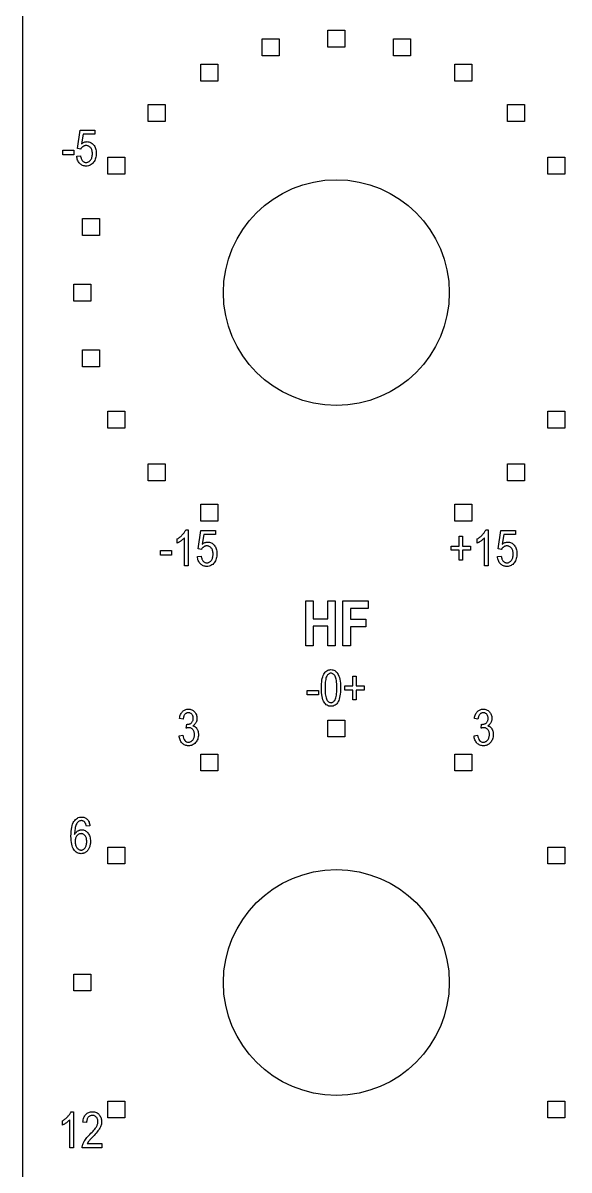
# Model space of a CAD drawing. Header units: millimetres. Extents: x 0 to 40, y 0 to 514.
# Drawn here: x 0 to 17.41, y 421.02 to 457.6 of the extents above; entities that cross this region are included whole.
import ezdxf

# ---------------------------------------------------------------- set-up
doc = ezdxf.new("R2010")
doc.units = ezdxf.units.MM
for name, color, linetype in [('CUT', 1, 'CONTINUOUS'), ('LEGEND', 2, 'CONTINUOUS'), ('OUTLINE', 7, 'CONTINUOUS')]:
    doc.layers.add(name, color=color, linetype=linetype)

msp = doc.modelspace()

# ---------------------------------------------------------------- linework, layer by layer
at = {"layer": 'CUT'}
for centre in [(9.99, 449), (9.99, 427)]:
    msp.add_circle(centre, 3.6, dxfattribs=at)
at = {"layer": 'LEGEND'}
for points in [[(9.72, 457.37), (10.26, 457.37), (10.26, 456.83), (9.72, 456.83)], [(7.6236, 457.094), (8.1636, 457.094), (8.1636, 456.554), (7.6236, 456.554)], [(11.8164, 457.094), (12.3564, 457.094), (12.3564, 456.554), (11.8164, 456.554)], [(5.67, 456.2848), (6.21, 456.2848), (6.21, 455.7448), (5.67, 455.7448)], [(13.77, 456.2848), (14.31, 456.2848), (14.31, 455.7448), (13.77, 455.7448)], [(3.9924, 454.9976), (4.5324, 454.9976), (4.5324, 454.4576), (3.9924, 454.4576)], [(15.4476, 454.9976), (15.9876, 454.9976), (15.9876, 454.4576), (15.4476, 454.4576)], [(1.7139, 453.355), (1.835, 453.3675), (1.839, 453.341), (1.8442, 453.3163), (1.8505, 453.2933), (1.8579, 453.2721), (1.8664, 453.2526), (1.876, 453.2348), (1.8868, 453.2188), (1.8986, 453.2046), (1.9113, 453.192), (1.9244, 453.1812), (1.9381, 453.172), (1.9522, 453.1644), (1.9669, 453.1586), (1.9821, 453.1544), (1.9977, 453.1519), (2.0139, 453.1511), (2.034, 453.1522), (2.0535, 453.1558), (2.0722, 453.1617), (2.0902, 453.1699), (2.1076, 453.1805), (2.1242, 453.1935), (2.1401, 453.2088), (2.1553, 453.2265), (2.1692, 453.2462), (2.1812, 453.2676), (2.1915, 453.2907), (2.1998, 453.3156), (2.2063, 453.3422), (2.2109, 453.3705), (2.2137, 453.4006), (2.2146, 453.4323), (2.2137, 453.4621), (2.2111, 453.4902), (2.2066, 453.5166), (2.2003, 453.5412), (2.1922, 453.5641), (2.1823, 453.5853), (2.1707, 453.6048), (2.1572, 453.6225), (2.1424, 453.6384), (2.1267, 453.6521), (2.11, 453.6637), (2.0925, 453.6732), (2.074, 453.6806), (2.0546, 453.6859), (2.0343, 453.6891), (2.0131, 453.6901), (2.0001, 453.6897), (1.9873, 453.6883), (1.9748, 453.686), (1.9624, 453.6828), (1.9502, 453.6787), (1.9383, 453.6736), (1.9266, 453.6677), (1.915, 453.6608), (1.9039, 453.6531), (1.8934, 453.6447), (1.8834, 453.6356), (1.8741, 453.6258), (1.8654, 453.6152), (1.8572, 453.6039), (1.8497, 453.5919), (1.8428, 453.5792), (1.7342, 453.5964), (1.8256, 454.1847), (2.292, 454.1847), (2.292, 454.0503), (1.9178, 454.0503), (1.867, 453.7425), (1.888, 453.7593), (1.9094, 453.7739), (1.9311, 453.7863), (1.9531, 453.7964), (1.9754, 453.8042), (1.9981, 453.8099), (2.0211, 453.8132), (2.0443, 453.8143), (2.0733, 453.8128), (2.1014, 453.8081), (2.1285, 453.8002), (2.1546, 453.7892), (2.1797, 453.7751), (2.2039, 453.7579), (2.2272, 453.7375), (2.2494, 453.714), (2.2698, 453.6878), (2.2875, 453.6594), (2.3025, 453.6288), (2.3147, 453.5961), (2.3243, 453.5612), (2.3311, 453.524), (2.3352, 453.4847), (2.3365, 453.4433), (2.3352, 453.402), (2.3311, 453.3623), (2.3243, 453.324), (2.3147, 453.2873), (2.3025, 453.2521), (2.2875, 453.2183), (2.2698, 453.1861), (2.2494, 453.1554), (2.2267, 453.1273), (2.2021, 453.1029), (2.1757, 453.0823), (2.1474, 453.0654), (2.1172, 453.0523), (2.0851, 453.0429), (2.0512, 453.0373), (2.0154, 453.0354), (1.9855, 453.0368), (1.9569, 453.0407), (1.9293, 453.0474), (1.903, 453.0566), (1.8779, 453.0686), (1.8539, 453.0831), (1.8312, 453.1003), (1.8096, 453.1202), (1.7897, 453.1424), (1.7721, 453.1667), (1.7567, 453.193), (1.7436, 453.2213), (1.7328, 453.2516), (1.7242, 453.284), (1.7179, 453.3185), (1.7139, 453.355)], [(1.2662, 453.3987), (1.2662, 453.5401), (1.6201, 453.5401), (1.6201, 453.3987)], [(2.7052, 453.32), (3.2452, 453.32), (3.2452, 452.78), (2.7052, 452.78)], [(16.7348, 453.32), (17.2748, 453.32), (17.2748, 452.78), (16.7348, 452.78)], [(1.896, 451.3664), (2.436, 451.3664), (2.436, 450.8264), (1.896, 450.8264)], [(1.62, 449.27), (2.16, 449.27), (2.16, 448.73), (1.62, 448.73)], [(1.896, 447.1736), (2.436, 447.1736), (2.436, 446.6336), (1.896, 446.6336)], [(2.7052, 445.22), (3.2452, 445.22), (3.2452, 444.68), (2.7052, 444.68)], [(16.7348, 445.22), (17.2748, 445.22), (17.2748, 444.68), (16.7348, 444.68)], [(3.9924, 443.5424), (4.5324, 443.5424), (4.5324, 443.0024), (3.9924, 443.0024)], [(15.4476, 443.5424), (15.9876, 443.5424), (15.9876, 443.0024), (15.4476, 443.0024)], [(5.67, 442.2552), (6.21, 442.2552), (6.21, 441.7152), (5.67, 441.7152)], [(13.77, 442.2552), (14.31, 442.2552), (14.31, 441.7152), (13.77, 441.7152)], [(5.2654, 440.2867), (5.1498, 440.2867), (5.1498, 441.1828), (5.1394, 441.171), (5.1281, 441.1592), (5.116, 441.1474), (5.1031, 441.1354), (5.0893, 441.1234), (5.0746, 441.1114), (5.0591, 441.0993), (5.0427, 441.0871), (5.0261, 441.0753), (5.0098, 441.0642), (4.9939, 441.0538), (4.9783, 441.0442), (4.963, 441.0354), (4.9481, 441.0273), (4.9335, 441.0199), (4.9193, 441.0133), (4.9193, 441.1492), (4.9428, 441.1633), (4.9656, 441.1781), (4.9877, 441.1936), (5.009, 441.2099), (5.0297, 441.227), (5.0497, 441.2449), (5.069, 441.2635), (5.0877, 441.2828), (5.1052, 441.3025), (5.1215, 441.322), (5.1363, 441.3414), (5.1499, 441.3607), (5.162, 441.3799), (5.1728, 441.399), (5.1823, 441.4179), (5.1904, 441.4367), (5.2654, 441.4367)], [(5.5607, 440.5867), (5.6818, 440.5992), (5.6859, 440.5727), (5.691, 440.548), (5.6973, 440.525), (5.7047, 440.5038), (5.7133, 440.4843), (5.7229, 440.4666), (5.7336, 440.4506), (5.7455, 440.4363), (5.7581, 440.4238), (5.7713, 440.4129), (5.7849, 440.4037), (5.7991, 440.3962), (5.8137, 440.3903), (5.8289, 440.3861), (5.8445, 440.3836), (5.8607, 440.3828), (5.8809, 440.384), (5.9003, 440.3875), (5.919, 440.3934), (5.9371, 440.4016), (5.9544, 440.4122), (5.971, 440.4252), (5.9869, 440.4405), (6.0021, 440.4582), (6.016, 440.4779), (6.0281, 440.4993), (6.0383, 440.5225), (6.0466, 440.5473), (6.0531, 440.5739), (6.0578, 440.6023), (6.0606, 440.6323), (6.0615, 440.664), (6.0606, 440.6939), (6.0579, 440.7219), (6.0534, 440.7483), (6.0471, 440.7729), (6.0391, 440.7959), (6.0292, 440.8171), (6.0175, 440.8365), (6.0041, 440.8543), (5.9892, 440.8701), (5.9735, 440.8838), (5.9569, 440.8955), (5.9393, 440.905), (5.9208, 440.9124), (5.9015, 440.9176), (5.8811, 440.9208), (5.8599, 440.9219), (5.8469, 440.9214), (5.8342, 440.92), (5.8216, 440.9177), (5.8092, 440.9145), (5.7971, 440.9104), (5.7851, 440.9054), (5.7734, 440.8994), (5.7619, 440.8926), (5.7507, 440.8849), (5.7402, 440.8765), (5.7303, 440.8674), (5.721, 440.8575), (5.7122, 440.8469), (5.7041, 440.8357), (5.6965, 440.8236), (5.6896, 440.8109), (5.581, 440.8281), (5.6724, 441.4164), (6.1388, 441.4164), (6.1388, 441.282), (5.7646, 441.282), (5.7138, 440.9742), (5.7349, 440.9911), (5.7563, 441.0057), (5.778, 441.018), (5.8, 441.0281), (5.8223, 441.036), (5.8449, 441.0416), (5.8679, 441.045), (5.8912, 441.0461), (5.9202, 441.0445), (5.9482, 441.0398), (5.9753, 441.032), (6.0014, 441.021), (6.0266, 441.0069), (6.0508, 440.9896), (6.074, 440.9692), (6.0962, 440.9457), (6.1167, 440.9195), (6.1344, 440.8911), (6.1493, 440.8606), (6.1616, 440.8278), (6.1711, 440.7929), (6.1779, 440.7558), (6.182, 440.7165), (6.1834, 440.675), (6.182, 440.6337), (6.1779, 440.594), (6.1711, 440.5558), (6.1616, 440.519), (6.1493, 440.4838), (6.1344, 440.4501), (6.1167, 440.4178), (6.0962, 440.3871), (6.0735, 440.359), (6.049, 440.3346), (6.0225, 440.314), (5.9942, 440.2972), (5.964, 440.284), (5.932, 440.2747), (5.8981, 440.269), (5.8623, 440.2672), (5.8324, 440.2685), (5.8037, 440.2725), (5.7762, 440.2791), (5.7499, 440.2884), (5.7247, 440.3003), (5.7008, 440.3149), (5.678, 440.3321), (5.6564, 440.3519), (5.6365, 440.3742), (5.6189, 440.3984), (5.6036, 440.4247), (5.5905, 440.453), (5.5797, 440.4834), (5.5711, 440.5158), (5.5648, 440.5502), (5.5607, 440.5867)], [(13.9045, 440.4719), (13.9045, 440.7859), (13.649, 440.7859), (13.649, 440.9172), (13.9045, 440.9172), (13.9045, 441.2289), (14.0138, 441.2289), (14.0138, 440.9172), (14.2693, 440.9172), (14.2693, 440.7859), (14.0138, 440.7859), (14.0138, 440.4719)], [(14.8302, 440.2867), (14.7146, 440.2867), (14.7146, 441.1828), (14.7042, 441.171), (14.693, 441.1592), (14.6809, 441.1474), (14.6679, 441.1354), (14.6541, 441.1234), (14.6395, 441.1114), (14.6239, 441.0993), (14.6076, 441.0871), (14.591, 441.0753), (14.5747, 441.0642), (14.5587, 441.0538), (14.5431, 441.0442), (14.5279, 441.0354), (14.5129, 441.0273), (14.4984, 441.0199), (14.4841, 441.0133), (14.4841, 441.1492), (14.5076, 441.1633), (14.5304, 441.1781), (14.5525, 441.1936), (14.5739, 441.2099), (14.5946, 441.227), (14.6146, 441.2449), (14.6339, 441.2635), (14.6525, 441.2828), (14.6701, 441.3025), (14.6863, 441.322), (14.7012, 441.3414), (14.7147, 441.3607), (14.7269, 441.3799), (14.7377, 441.399), (14.7471, 441.4179), (14.7552, 441.4367), (14.8302, 441.4367)], [(15.1255, 440.5867), (15.2466, 440.5992), (15.2507, 440.5727), (15.2559, 440.548), (15.2622, 440.525), (15.2696, 440.5038), (15.2781, 440.4843), (15.2877, 440.4666), (15.2985, 440.4506), (15.3103, 440.4363), (15.323, 440.4238), (15.3361, 440.4129), (15.3498, 440.4037), (15.3639, 440.3962), (15.3786, 440.3903), (15.3937, 440.3861), (15.4094, 440.3836), (15.4255, 440.3828), (15.4457, 440.384), (15.4651, 440.3875), (15.4839, 440.3934), (15.5019, 440.4016), (15.5192, 440.4122), (15.5358, 440.4252), (15.5518, 440.4405), (15.567, 440.4582), (15.5809, 440.4779), (15.5929, 440.4993), (15.6031, 440.5225), (15.6115, 440.5473), (15.618, 440.5739), (15.6226, 440.6023), (15.6254, 440.6323), (15.6263, 440.664), (15.6254, 440.6939), (15.6227, 440.7219), (15.6183, 440.7483), (15.612, 440.7729), (15.6039, 440.7959), (15.594, 440.8171), (15.5824, 440.8365), (15.5689, 440.8543), (15.5541, 440.8701), (15.5384, 440.8838), (15.5217, 440.8955), (15.5042, 440.905), (15.4857, 440.9124), (15.4663, 440.9176), (15.446, 440.9208), (15.4248, 440.9219), (15.4118, 440.9214), (15.399, 440.92), (15.3864, 440.9177), (15.3741, 440.9145), (15.3619, 440.9104), (15.35, 440.9054), (15.3382, 440.8994), (15.3267, 440.8926), (15.3156, 440.8849), (15.3051, 440.8765), (15.2951, 440.8674), (15.2858, 440.8575), (15.2771, 440.8469), (15.2689, 440.8357), (15.2614, 440.8236), (15.2545, 440.8109), (15.1459, 440.8281), (15.2373, 441.4164), (15.7037, 441.4164), (15.7037, 441.282), (15.3295, 441.282), (15.2787, 440.9742), (15.2997, 440.9911), (15.3211, 441.0057), (15.3428, 441.018), (15.3648, 441.0281), (15.3871, 441.036), (15.4098, 441.0416), (15.4327, 441.045), (15.456, 441.0461), (15.485, 441.0445), (15.5131, 441.0398), (15.5402, 441.032), (15.5663, 441.021), (15.5914, 441.0069), (15.6156, 440.9896), (15.6388, 440.9692), (15.6611, 440.9457), (15.6815, 440.9195), (15.6992, 440.8911), (15.7142, 440.8606), (15.7264, 440.8278), (15.736, 440.7929), (15.7428, 440.7558), (15.7468, 440.7165), (15.7482, 440.675), (15.7468, 440.6337), (15.7428, 440.594), (15.736, 440.5558), (15.7264, 440.519), (15.7142, 440.4838), (15.6992, 440.4501), (15.6815, 440.4178), (15.6611, 440.3871), (15.6384, 440.359), (15.6138, 440.3346), (15.5874, 440.314), (15.559, 440.2972), (15.5289, 440.284), (15.4968, 440.2747), (15.4629, 440.269), (15.4271, 440.2672), (15.3972, 440.2685), (15.3685, 440.2725), (15.341, 440.2791), (15.3147, 440.2884), (15.2896, 440.3003), (15.2656, 440.3149), (15.2428, 440.3321), (15.2212, 440.3519), (15.2014, 440.3742), (15.1838, 440.3984), (15.1684, 440.4247), (15.1553, 440.453), (15.1445, 440.4834), (15.1359, 440.5158), (15.1296, 440.5502), (15.1255, 440.5867)], [(4.3834, 440.6305), (4.3834, 440.7719), (4.7373, 440.7719), (4.7373, 440.6305)], [(9.0173, 437.7342), (9.0173, 439.1658), (9.2537, 439.1658), (9.2537, 438.6023), (9.7185, 438.6023), (9.7185, 439.1658), (9.9558, 439.1658), (9.9558, 437.7342), (9.7185, 437.7342), (9.7185, 438.3602), (9.2537, 438.3602), (9.2537, 437.7342)], [(10.2019, 437.7342), (10.2019, 439.1658), (11.0066, 439.1658), (11.0066, 438.9236), (10.4382, 438.9236), (10.4382, 438.5848), (10.9295, 438.5848), (10.9295, 438.3426), (10.4382, 438.3426), (10.4382, 437.7342)], [(9.5127, 436.3922), (9.5139, 436.4621), (9.5175, 436.5276), (9.5236, 436.5887), (9.5321, 436.6455), (9.543, 436.6979), (9.5564, 436.7459), (9.5722, 436.7896), (9.5904, 436.8289), (9.611, 436.8637), (9.6339, 436.8938), (9.6591, 436.9194), (9.6866, 436.9402), (9.7164, 436.9565), (9.7485, 436.9681), (9.783, 436.975), (9.8197, 436.9773), (9.8524, 436.9755), (9.8833, 436.9698), (9.9124, 436.9604), (9.9398, 436.9473), (9.9654, 436.9303), (9.9892, 436.9097), (10.0112, 436.8852), (10.0314, 436.857), (10.0534, 436.818), (10.0724, 436.7735), (10.0885, 436.7235), (10.1017, 436.6682), (10.112, 436.6073), (10.1193, 436.5411), (10.1237, 436.4693), (10.1252, 436.3922), (10.1239, 436.3227), (10.1203, 436.2574), (10.1143, 436.1965), (10.1058, 436.1399), (10.0949, 436.0877), (10.0817, 436.0397), (10.0659, 435.996), (10.0478, 435.9566), (10.0273, 435.9218), (10.0045, 435.8915), (9.9793, 435.8659), (9.9517, 435.845), (9.9218, 435.8287), (9.8896, 435.8171), (9.855, 435.8101), (9.8181, 435.8078), (9.7853, 435.8099), (9.754, 435.816), (9.7242, 435.8263), (9.696, 435.8406), (9.6692, 435.8591), (9.644, 435.8816), (9.6204, 435.9083), (9.5982, 435.9391), (9.5782, 435.9749), (9.5608, 436.0166), (9.5461, 436.0643), (9.534, 436.118), (9.5247, 436.1776), (9.518, 436.2432), (9.514, 436.3147), (9.5127, 436.3922)], [(9.6306, 436.3922), (9.6315, 436.3253), (9.634, 436.2642), (9.6382, 436.2089), (9.644, 436.1593), (9.6515, 436.1154), (9.6607, 436.0773), (9.6716, 436.045), (9.6841, 436.0184), (9.698, 435.9961), (9.7128, 435.9768), (9.7285, 435.9605), (9.7452, 435.9472), (9.7628, 435.9368), (9.7813, 435.9294), (9.8008, 435.9249), (9.8213, 435.9234), (9.8406, 435.9249), (9.8591, 435.9294), (9.8768, 435.937), (9.8937, 435.9475), (9.9098, 435.961), (9.9251, 435.9775), (9.9396, 435.997), (9.9533, 436.0195), (9.9657, 436.0464), (9.9765, 436.0789), (9.9857, 436.117), (9.9931, 436.1607), (9.9989, 436.2101), (10.0031, 436.2652), (10.0056, 436.3259), (10.0064, 436.3922), (10.0056, 436.4592), (10.0031, 436.5205), (9.9989, 436.5759), (9.993, 436.6256), (9.9855, 436.6695), (9.9763, 436.7076), (9.9654, 436.7399), (9.9529, 436.7664), (9.939, 436.7886), (9.9242, 436.8078), (9.9083, 436.824), (9.8915, 436.8373), (9.8736, 436.8476), (9.8548, 436.855), (9.835, 436.8595), (9.8142, 436.8609), (9.7951, 436.8594), (9.7767, 436.8549), (9.7592, 436.8474), (9.7424, 436.8369), (9.7265, 436.8234), (9.7113, 436.8069), (9.6969, 436.7874), (9.6834, 436.7648), (9.671, 436.738), (9.6603, 436.7055), (9.6512, 436.6674), (9.6438, 436.6236), (9.638, 436.5742), (9.6339, 436.5192), (9.6314, 436.4585), (9.6306, 436.3922)], [(10.5173, 436.0125), (10.5173, 436.3266), (10.2619, 436.3266), (10.2619, 436.4578), (10.5173, 436.4578), (10.5173, 436.7695), (10.6267, 436.7695), (10.6267, 436.4578), (10.8822, 436.4578), (10.8822, 436.3266), (10.6267, 436.3266), (10.6267, 436.0125)], [(9.065, 436.1711), (9.065, 436.3125), (9.4189, 436.3125), (9.4189, 436.1711)], [(4.9783, 434.8703), (5.0939, 434.8891), (5.1046, 434.8363), (5.1188, 434.7906), (5.1364, 434.752), (5.1574, 434.7203), (5.1819, 434.6957), (5.2098, 434.6781), (5.2411, 434.6676), (5.2759, 434.6641), (5.2953, 434.6651), (5.3141, 434.6683), (5.3322, 434.6735), (5.3496, 434.6808), (5.3663, 434.6902), (5.3824, 434.7016), (5.3979, 434.7152), (5.4127, 434.7309), (5.4262, 434.7482), (5.4379, 434.7667), (5.4479, 434.7865), (5.456, 434.8075), (5.4623, 434.8298), (5.4669, 434.8533), (5.4696, 434.878), (5.4705, 434.9039), (5.4696, 434.9283), (5.4671, 434.9515), (5.463, 434.9734), (5.4572, 434.9942), (5.4497, 435.0137), (5.4406, 435.0319), (5.4298, 435.049), (5.4173, 435.0649), (5.4037, 435.0791), (5.3893, 435.0915), (5.3741, 435.102), (5.3582, 435.1106), (5.3415, 435.1172), (5.324, 435.122), (5.3058, 435.1248), (5.2869, 435.1258), (5.2784, 435.1256), (5.2695, 435.1248), (5.2601, 435.1236), (5.2502, 435.1219), (5.2398, 435.1197), (5.2289, 435.117), (5.2175, 435.1138), (5.2056, 435.1102), (5.2189, 435.2336), (5.2369, 435.232), (5.2577, 435.2329), (5.2775, 435.2353), (5.2962, 435.2394), (5.314, 435.2451), (5.3308, 435.2525), (5.3466, 435.2615), (5.3614, 435.2721), (5.3752, 435.2844), (5.3876, 435.298), (5.3984, 435.3128), (5.4075, 435.3286), (5.415, 435.3455), (5.4208, 435.3636), (5.425, 435.3827), (5.4275, 435.4029), (5.4283, 435.4242), (5.4276, 435.4439), (5.4255, 435.4625), (5.422, 435.4801), (5.4171, 435.4968), (5.4109, 435.5125), (5.4032, 435.5271), (5.3942, 435.5408), (5.3838, 435.5535), (5.3723, 435.565), (5.3603, 435.5749), (5.3476, 435.5833), (5.3343, 435.5902), (5.3205, 435.5955), (5.306, 435.5993), (5.2909, 435.6016), (5.2752, 435.6024), (5.2589, 435.6016), (5.2432, 435.5992), (5.2283, 435.5952), (5.2139, 435.5896), (5.2002, 435.5824), (5.1872, 435.5736), (5.1748, 435.5632), (5.163, 435.5512), (5.1521, 435.5376), (5.1423, 435.5223), (5.1334, 435.5054), (5.1256, 435.4868), (5.1189, 435.4666), (5.1132, 435.4448), (5.1085, 435.4213), (5.1048, 435.3961), (4.99, 435.4211), (4.9963, 435.4567), (5.0044, 435.4901), (5.0141, 435.5212), (5.0255, 435.55), (5.0387, 435.5766), (5.0536, 435.601), (5.0702, 435.6231), (5.0884, 435.643), (5.1081, 435.6606), (5.1287, 435.6758), (5.1504, 435.6887), (5.173, 435.6992), (5.1967, 435.7074), (5.2213, 435.7133), (5.2469, 435.7168), (5.2736, 435.718), (5.3016, 435.7167), (5.3285, 435.7127), (5.3543, 435.7061), (5.3791, 435.6969), (5.4027, 435.685), (5.4254, 435.6705), (5.4469, 435.6534), (5.4673, 435.6336), (5.486, 435.6118), (5.5022, 435.5887), (5.5159, 435.5642), (5.5271, 435.5383), (5.5358, 435.511), (5.5421, 435.4824), (5.5458, 435.4525), (5.547, 435.4211), (5.5465, 435.4019), (5.5449, 435.3832), (5.5423, 435.365), (5.5385, 435.3475), (5.5338, 435.3305), (5.5279, 435.314), (5.521, 435.2981), (5.513, 435.2828), (5.5041, 435.2682), (5.4944, 435.2544), (5.4838, 435.2413), (5.4723, 435.2291), (5.46, 435.2177), (5.4469, 435.2071), (5.4329, 435.1973), (5.4181, 435.1883), (5.4319, 435.1841), (5.445, 435.1792), (5.4576, 435.1737), (5.4695, 435.1676), (5.4808, 435.1608), (5.4915, 435.1534), (5.5016, 435.1454), (5.5111, 435.1367), (5.5201, 435.1274), (5.5286, 435.1173), (5.5367, 435.1064), (5.5443, 435.0947), (5.5515, 435.0824), (5.5583, 435.0692), (5.5646, 435.0553), (5.5705, 435.0406), (5.5758, 435.0254), (5.5804, 435.0097), (5.5843, 434.9935), (5.5875, 434.977), (5.5899, 434.96), (5.5917, 434.9425), (5.5928, 434.9246), (5.5931, 434.9063), (5.5917, 434.8677), (5.5873, 434.8309), (5.5801, 434.796), (5.5699, 434.7628), (5.5568, 434.7314), (5.5408, 434.7018), (5.5219, 434.6741), (5.5002, 434.6481), (5.4763, 434.6245), (5.4514, 434.6041), (5.4253, 434.5869), (5.398, 434.5728), (5.3696, 434.5618), (5.34, 434.5539), (5.3093, 434.5492), (5.2775, 434.5477), (5.248, 434.549), (5.2196, 434.5531), (5.1924, 434.56), (5.1664, 434.5695), (5.1415, 434.5818), (5.1177, 434.5969), (5.0951, 434.6147), (5.0736, 434.6352), (5.0538, 434.658), (5.0363, 434.6827), (5.021, 434.7093), (5.008, 434.7377), (4.9972, 434.768), (4.9886, 434.8003), (4.9823, 434.8344), (4.9783, 434.8703)], [(14.3783, 434.8703), (14.4939, 434.8891), (14.5046, 434.8363), (14.5188, 434.7906), (14.5364, 434.752), (14.5574, 434.7203), (14.5819, 434.6957), (14.6098, 434.6781), (14.6411, 434.6676), (14.6759, 434.6641), (14.6953, 434.6651), (14.7141, 434.6683), (14.7322, 434.6735), (14.7496, 434.6808), (14.7663, 434.6902), (14.7824, 434.7016), (14.7979, 434.7152), (14.8127, 434.7309), (14.8262, 434.7482), (14.8379, 434.7667), (14.8479, 434.7865), (14.856, 434.8075), (14.8623, 434.8298), (14.8669, 434.8533), (14.8696, 434.878), (14.8705, 434.9039), (14.8696, 434.9283), (14.8671, 434.9515), (14.863, 434.9734), (14.8572, 434.9942), (14.8497, 435.0137), (14.8406, 435.0319), (14.8298, 435.049), (14.8173, 435.0649), (14.8037, 435.0791), (14.7893, 435.0915), (14.7741, 435.102), (14.7582, 435.1106), (14.7415, 435.1172), (14.724, 435.122), (14.7058, 435.1248), (14.6869, 435.1258), (14.6784, 435.1256), (14.6695, 435.1248), (14.6601, 435.1236), (14.6502, 435.1219), (14.6398, 435.1197), (14.6289, 435.117), (14.6175, 435.1138), (14.6056, 435.1102), (14.6189, 435.2336), (14.6369, 435.232), (14.6577, 435.2329), (14.6775, 435.2353), (14.6962, 435.2394), (14.714, 435.2451), (14.7308, 435.2525), (14.7466, 435.2615), (14.7614, 435.2721), (14.7752, 435.2844), (14.7876, 435.298), (14.7984, 435.3128), (14.8075, 435.3286), (14.815, 435.3455), (14.8208, 435.3636), (14.825, 435.3827), (14.8275, 435.4029), (14.8283, 435.4242), (14.8276, 435.4439), (14.8255, 435.4625), (14.822, 435.4801), (14.8171, 435.4968), (14.8109, 435.5125), (14.8032, 435.5271), (14.7942, 435.5408), (14.7837, 435.5535), (14.7723, 435.565), (14.7603, 435.5749), (14.7476, 435.5833), (14.7343, 435.5902), (14.7205, 435.5955), (14.706, 435.5993), (14.6909, 435.6016), (14.6752, 435.6024), (14.6589, 435.6016), (14.6432, 435.5992), (14.6283, 435.5952), (14.6139, 435.5896), (14.6002, 435.5824), (14.5872, 435.5736), (14.5748, 435.5632), (14.563, 435.5512), (14.5521, 435.5376), (14.5423, 435.5223), (14.5334, 435.5054), (14.5256, 435.4868), (14.5189, 435.4666), (14.5132, 435.4448), (14.5085, 435.4213), (14.5048, 435.3961), (14.39, 435.4211), (14.3963, 435.4567), (14.4044, 435.4901), (14.4141, 435.5212), (14.4255, 435.55), (14.4387, 435.5766), (14.4536, 435.601), (14.4702, 435.6231), (14.4884, 435.643), (14.5081, 435.6606), (14.5287, 435.6758), (14.5504, 435.6887), (14.573, 435.6992), (14.5967, 435.7074), (14.6213, 435.7133), (14.6469, 435.7168), (14.6736, 435.718), (14.7016, 435.7167), (14.7285, 435.7127), (14.7543, 435.7061), (14.7791, 435.6969), (14.8027, 435.685), (14.8254, 435.6705), (14.8469, 435.6534), (14.8673, 435.6336), (14.886, 435.6118), (14.9022, 435.5887), (14.9159, 435.5642), (14.9271, 435.5383), (14.9358, 435.511), (14.9421, 435.4824), (14.9458, 435.4525), (14.947, 435.4211), (14.9465, 435.4019), (14.9449, 435.3832), (14.9423, 435.365), (14.9385, 435.3475), (14.9338, 435.3305), (14.9279, 435.314), (14.921, 435.2981), (14.913, 435.2828), (14.9041, 435.2682), (14.8944, 435.2544), (14.8838, 435.2413), (14.8723, 435.2291), (14.86, 435.2177), (14.8469, 435.2071), (14.8329, 435.1973), (14.8181, 435.1883), (14.8319, 435.1841), (14.845, 435.1792), (14.8576, 435.1737), (14.8695, 435.1676), (14.8808, 435.1608), (14.8915, 435.1534), (14.9016, 435.1454), (14.9111, 435.1367), (14.9201, 435.1274), (14.9286, 435.1173), (14.9367, 435.1064), (14.9443, 435.0947), (14.9515, 435.0824), (14.9583, 435.0692), (14.9646, 435.0553), (14.9705, 435.0406), (14.9758, 435.0254), (14.9804, 435.0097), (14.9843, 434.9935), (14.9875, 434.977), (14.9899, 434.96), (14.9917, 434.9425), (14.9928, 434.9246), (14.9931, 434.9063), (14.9917, 434.8677), (14.9873, 434.8309), (14.9801, 434.796), (14.9699, 434.7628), (14.9568, 434.7314), (14.9408, 434.7018), (14.9219, 434.6741), (14.9002, 434.6481), (14.8763, 434.6245), (14.8514, 434.6041), (14.8253, 434.5869), (14.798, 434.5728), (14.7696, 434.5618), (14.74, 434.5539), (14.7093, 434.5492), (14.6775, 434.5477), (14.648, 434.549), (14.6196, 434.5531), (14.5924, 434.56), (14.5664, 434.5695), (14.5415, 434.5818), (14.5177, 434.5969), (14.4951, 434.6147), (14.4736, 434.6352), (14.4538, 434.658), (14.4363, 434.6827), (14.421, 434.7093), (14.408, 434.7377), (14.3972, 434.768), (14.3886, 434.8003), (14.3823, 434.8344), (14.3783, 434.8703)], [(9.72, 435.37), (10.26, 435.37), (10.26, 434.83), (9.72, 434.83)], [(5.67, 434.2848), (6.21, 434.2848), (6.21, 433.7448), (5.67, 433.7448)], [(13.77, 434.2848), (14.31, 434.2848), (14.31, 433.7448), (13.77, 433.7448)], [(2.1353, 431.9922), (2.0205, 431.9812), (2.0161, 432.0025), (2.0113, 432.0222), (2.006, 432.0403), (2.0001, 432.0568), (1.9938, 432.0718), (1.9871, 432.0851), (1.9798, 432.0969), (1.972, 432.107), (1.9602, 432.1198), (1.9478, 432.131), (1.9348, 432.1404), (1.9212, 432.148), (1.9071, 432.154), (1.8923, 432.1583), (1.877, 432.1609), (1.8611, 432.1617), (1.8365, 432.1598), (1.8132, 432.1539), (1.7911, 432.1441), (1.7703, 432.1305), (1.7507, 432.1129), (1.7323, 432.0914), (1.7152, 432.066), (1.6994, 432.0367), (1.6871, 432.0082), (1.6764, 431.9764), (1.6674, 431.9414), (1.6599, 431.9031), (1.6541, 431.8617), (1.6498, 431.817), (1.6472, 431.7691), (1.6462, 431.718), (1.6565, 431.7362), (1.6674, 431.7532), (1.679, 431.7691), (1.6912, 431.7839), (1.704, 431.7975), (1.7174, 431.81), (1.7315, 431.8214), (1.7462, 431.8316), (1.7614, 431.8407), (1.7768, 431.8486), (1.7923, 431.8552), (1.8082, 431.8606), (1.8242, 431.8649), (1.8404, 431.8679), (1.8569, 431.8697), (1.8736, 431.8703), (1.9011, 431.8687), (1.9277, 431.864), (1.9534, 431.8561), (1.9782, 431.845), (2.0021, 431.8308), (2.0251, 431.8134), (2.0473, 431.7929), (2.0685, 431.7691), (2.088, 431.7428), (2.1049, 431.7143), (2.1192, 431.6836), (2.1309, 431.6509), (2.14, 431.616), (2.1465, 431.5789), (2.1504, 431.5398), (2.1517, 431.4984), (2.1511, 431.4701), (2.1491, 431.4424), (2.1458, 431.4153), (2.1413, 431.389), (2.1354, 431.3633), (2.1282, 431.3383), (2.1197, 431.3139), (2.1099, 431.2902), (2.0991, 431.2677), (2.0875, 431.2466), (2.0752, 431.2271), (2.0622, 431.2091), (2.0484, 431.1926), (2.0338, 431.1777), (2.0185, 431.1642), (2.0025, 431.1523), (1.9859, 431.1419), (1.9688, 431.1329), (1.9514, 431.1252), (1.9335, 431.1189), (1.9153, 431.1141), (1.8966, 431.1106), (1.8775, 431.1085), (1.858, 431.1078), (1.8232, 431.1098), (1.79, 431.1158), (1.7583, 431.1258), (1.7283, 431.1398), (1.6998, 431.1579), (1.6728, 431.1799), (1.6474, 431.2059), (1.6236, 431.2359), (1.602, 431.2706), (1.5832, 431.3107), (1.5674, 431.3561), (1.5544, 431.4068), (1.5444, 431.4629), (1.5372, 431.5244), (1.5328, 431.5911), (1.5314, 431.6633), (1.5329, 431.7433), (1.5373, 431.8174), (1.5447, 431.8854), (1.555, 431.9476), (1.5683, 432.0037), (1.5846, 432.0539), (1.6038, 432.0981), (1.6259, 432.1363), (1.6504, 432.1694), (1.6765, 432.198), (1.7043, 432.2223), (1.7337, 432.2421), (1.7648, 432.2575), (1.7976, 432.2685), (1.832, 432.2751), (1.8681, 432.2773), (1.8943, 432.2762), (1.9195, 432.2728), (1.9435, 432.2671), (1.9665, 432.2591), (1.9883, 432.2488), (2.0091, 432.2363), (2.0288, 432.2214), (2.0474, 432.2043), (2.0646, 432.185), (2.08, 432.1636), (2.0936, 432.1402), (2.1055, 432.1147), (2.1156, 432.0872), (2.1239, 432.0576), (2.1305, 432.0259), (2.1353, 431.9922)], [(1.6642, 431.4984), (1.6651, 431.4681), (1.6679, 431.4394), (1.6724, 431.4121), (1.6789, 431.3864), (1.6871, 431.3622), (1.6972, 431.3396), (1.7091, 431.3184), (1.7228, 431.2988), (1.7377, 431.2812), (1.7533, 431.2658), (1.7694, 431.2529), (1.7861, 431.2423), (1.8034, 431.234), (1.8212, 431.2281), (1.8397, 431.2246), (1.8587, 431.2234), (1.8755, 431.2245), (1.8918, 431.2279), (1.9077, 431.2334), (1.9231, 431.2412), (1.9381, 431.2512), (1.9526, 431.2634), (1.9666, 431.2779), (1.9802, 431.2945), (1.9928, 431.3131), (2.0036, 431.3334), (2.0128, 431.3553), (2.0204, 431.3789), (2.0262, 431.4042), (2.0304, 431.4311), (2.0329, 431.4596), (2.0337, 431.4898), (2.0329, 431.5195), (2.0304, 431.5474), (2.0263, 431.5736), (2.0205, 431.598), (2.013, 431.6208), (2.0039, 431.6419), (1.9931, 431.6613), (1.9806, 431.6789), (1.967, 431.6947), (1.9526, 431.7083), (1.9375, 431.7198), (1.9216, 431.7293), (1.905, 431.7366), (1.8877, 431.7419), (1.8697, 431.745), (1.8509, 431.7461), (1.8325, 431.7451), (1.8146, 431.7419), (1.7974, 431.7367), (1.7807, 431.7294), (1.7647, 431.72), (1.7492, 431.7085), (1.7343, 431.695), (1.7201, 431.6793), (1.707, 431.6619), (1.6956, 431.6429), (1.686, 431.6226), (1.6782, 431.6007), (1.6721, 431.5773), (1.6677, 431.5525), (1.6651, 431.5262), (1.6642, 431.4984)], [(2.7052, 431.32), (3.2452, 431.32), (3.2452, 430.78), (2.7052, 430.78)], [(16.7348, 431.32), (17.2748, 431.32), (17.2748, 430.78), (16.7348, 430.78)], [(1.62, 427.27), (2.16, 427.27), (2.16, 426.73), (1.62, 426.73)], [(2.7052, 423.22), (3.2452, 423.22), (3.2452, 422.68), (2.7052, 422.68)], [(16.7348, 423.22), (17.2748, 423.22), (17.2748, 422.68), (16.7348, 422.68)], [(1.6064, 421.7273), (1.4908, 421.7273), (1.4908, 422.6234), (1.4804, 422.6117), (1.4691, 422.5999), (1.457, 422.588), (1.4441, 422.5761), (1.4303, 422.5641), (1.4156, 422.552), (1.4001, 422.5399), (1.3837, 422.5277), (1.3671, 422.5159), (1.3508, 422.5048), (1.3349, 422.4945), (1.3193, 422.4849), (1.304, 422.476), (1.2891, 422.4679), (1.2745, 422.4605), (1.2603, 422.4539), (1.2603, 422.5898), (1.2838, 422.6039), (1.3066, 422.6187), (1.3287, 422.6343), (1.35, 422.6506), (1.3707, 422.6677), (1.3907, 422.6855), (1.41, 422.7041), (1.4287, 422.7234), (1.4462, 422.7431), (1.4625, 422.7626), (1.4773, 422.7821), (1.4909, 422.8014), (1.503, 422.8205), (1.5138, 422.8396), (1.5233, 422.8585), (1.5314, 422.8773), (1.6064, 422.8773)], [(2.5095, 421.8625), (2.5095, 421.7273), (1.8884, 421.7273), (1.8887, 421.7482), (1.8906, 421.7696), (1.8943, 421.7916), (1.8997, 421.8143), (1.9067, 421.8375), (1.9155, 421.8614), (1.9259, 421.8859), (1.938, 421.9109), (1.9524, 421.9369), (1.9694, 421.964), (1.9891, 421.9923), (2.0116, 422.0217), (2.0367, 422.0522), (2.0645, 422.0839), (2.095, 422.1168), (2.1283, 422.1508), (2.167, 422.1899), (2.2021, 422.2267), (2.2338, 422.2612), (2.2621, 422.2935), (2.2868, 422.3234), (2.308, 422.3511), (2.3257, 422.3765), (2.34, 422.3996), (2.3517, 422.4214), (2.3619, 422.4428), (2.3705, 422.4638), (2.3775, 422.4845), (2.383, 422.5047), (2.3869, 422.5246), (2.3892, 422.5441), (2.39, 422.5633), (2.3892, 422.5846), (2.3868, 422.605), (2.3828, 422.6243), (2.3772, 422.6427), (2.37, 422.66), (2.3612, 422.6763), (2.3508, 422.6916), (2.3388, 422.7059), (2.3256, 422.7188), (2.3117, 422.73), (2.2971, 422.7394), (2.2817, 422.7472), (2.2655, 422.7532), (2.2487, 422.7575), (2.231, 422.7601), (2.2126, 422.7609), (2.193, 422.76), (2.1742, 422.7572), (2.1564, 422.7526), (2.1394, 422.7461), (2.1233, 422.7377), (2.1082, 422.7275), (2.094, 422.7155), (2.0806, 422.7016), (2.0685, 422.6859), (2.0581, 422.6687), (2.0492, 422.6498), (2.0419, 422.6293), (2.0363, 422.6072), (2.0323, 422.5835), (2.0299, 422.5582), (2.029, 422.5312), (1.9103, 422.5461), (1.9145, 422.586), (1.9208, 422.6234), (1.9293, 422.6582), (1.9399, 422.6905), (1.9526, 422.7203), (1.9675, 422.7474), (1.9845, 422.7721), (2.0037, 422.7941), (2.0247, 422.8136), (2.0473, 422.8305), (2.0715, 422.8448), (2.0973, 422.8565), (2.1247, 422.8656), (2.1537, 422.8721), (2.1843, 422.876), (2.2165, 422.8773), (2.2514, 422.8758), (2.2841, 422.8713), (2.3145, 422.8637), (2.3428, 422.8531), (2.3689, 422.8395), (2.3928, 422.8229), (2.4146, 422.8032), (2.4341, 422.7805), (2.4514, 422.7558), (2.4664, 422.7304), (2.4791, 422.7041), (2.4895, 422.677), (2.4976, 422.649), (2.5033, 422.6202), (2.5068, 422.5906), (2.508, 422.5602), (2.5071, 422.533), (2.5043, 422.506), (2.4998, 422.4794), (2.4935, 422.453), (2.4854, 422.4269), (2.4754, 422.4011), (2.4637, 422.3756), (2.4501, 422.3504), (2.4341, 422.3242), (2.4147, 422.296), (2.3922, 422.2657), (2.3664, 422.2333), (2.3373, 422.1988), (2.305, 422.1622), (2.2694, 422.1236), (2.2306, 422.0828), (2.206, 422.0575), (2.1836, 422.0343), (2.1635, 422.0132), (2.1457, 421.9941), (2.1302, 421.9772), (2.117, 421.9624), (2.1061, 421.9497), (2.0974, 421.9391), (2.0901, 421.9295), (2.0831, 421.9199), (2.0764, 421.9104), (2.0702, 421.9008), (2.0642, 421.8912), (2.0587, 421.8816), (2.0534, 421.8721), (2.0486, 421.8625)]]:
    msp.add_lwpolyline(points, close=True, dxfattribs=at)
at = {"layer": 'OUTLINE'}
msp.add_lwpolyline([(0, 514), (40.3, 514), (40.3, 0), (0, 0)], close=True, dxfattribs=at)

doc.saveas('drawing.dxf')
